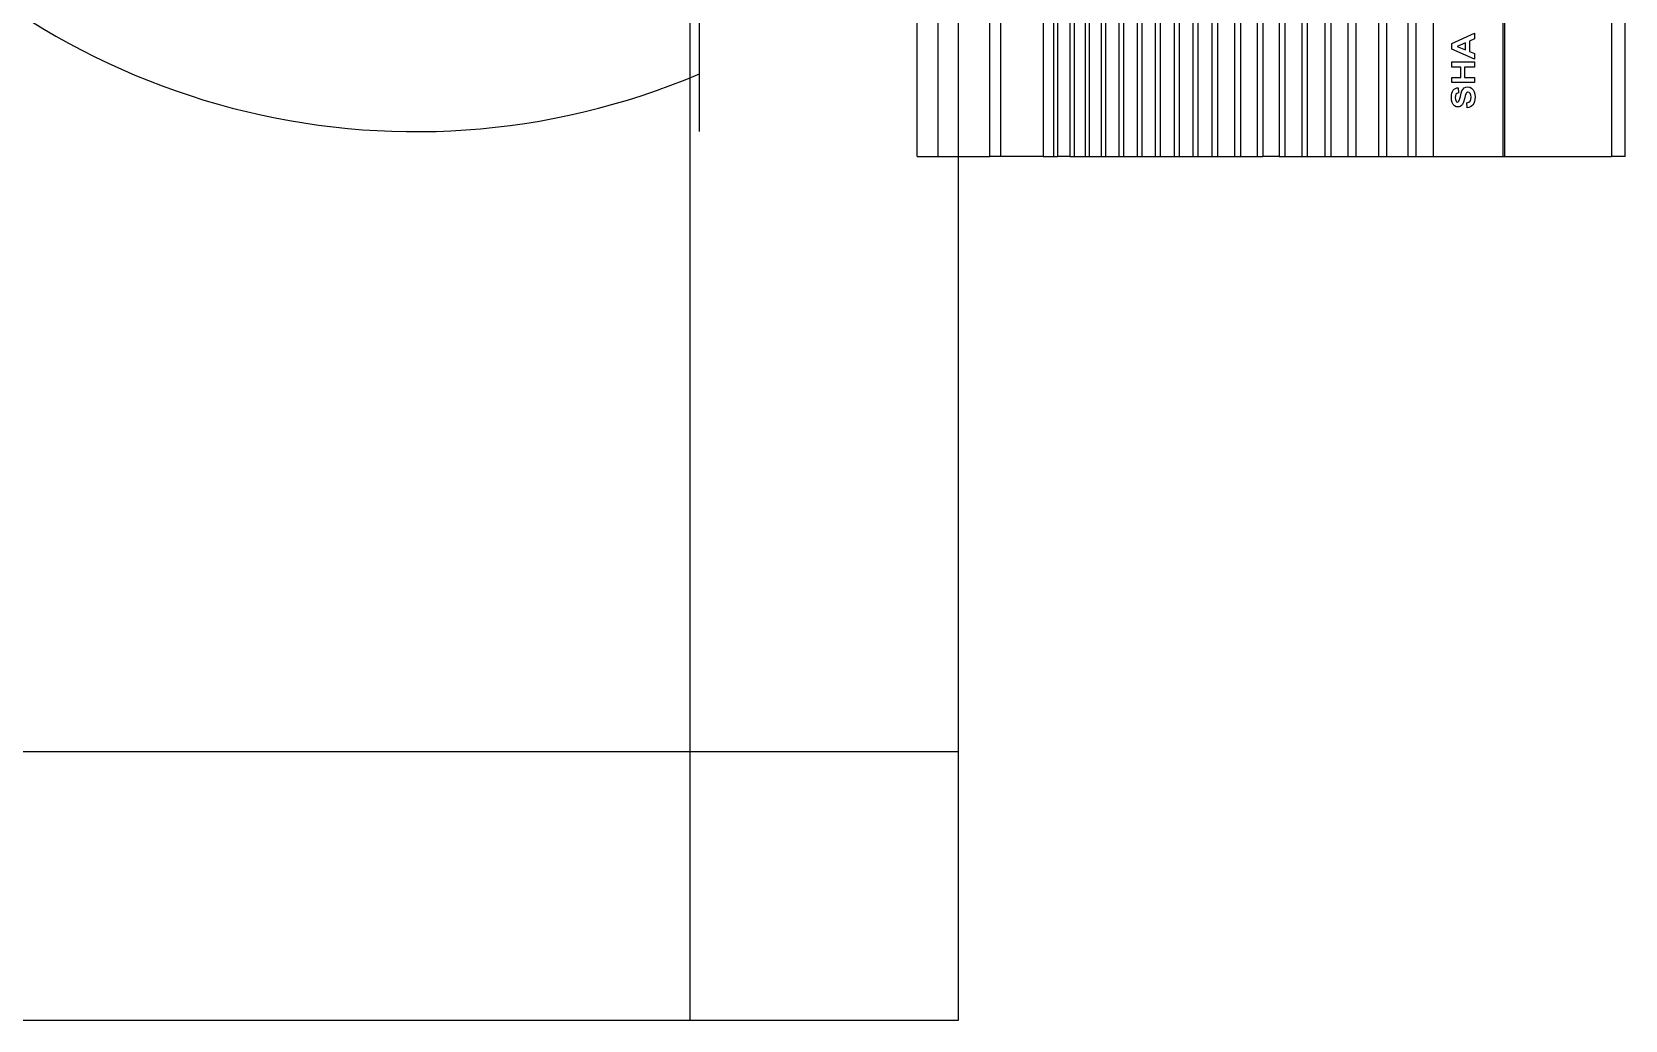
# Model space of a CAD drawing. Header units: inches. Extents: x 16928 to 514628, y -1471 to 241387.
# Drawn here: x 173150 to 173803, y 41405 to 41810 of the extents above; entities that cross this region are included whole.
import ezdxf

# ---------------------------------------------------------------- set-up
doc = ezdxf.new("R2010")
doc.units = ezdxf.units.IN
doc.header["$MEASUREMENT"] = 0
for name, color, linetype in [('Edges', 7, 'Continuous'), ('ELECT', 6, 'Continuous'), ('partition', 8, 'Continuous'), ('TB', 8, 'Continuous')]:
    doc.layers.add(name, color=color, linetype=linetype)

# ---------------------------------------------------------------- blocks, each defined once
blk = doc.blocks.new('13A SSO 300mm')
at = {"layer": 'ELECT', "color": 6}
blk.add_line((-297.44, 0), (297.44, 0), dxfattribs=at)
blk.add_arc((0, 116.33), 297.44, 336.97635, 203.02365, dxfattribs=at)
blk = doc.blocks.new('air con')
at = {"layer": 'Edges'}
for p, q in [((71.402, 41.898), (152.402, 41.898)), ((71.402, 41.898), (71.402, 41.095)), ((71.402, 41.095), (152.402, 41.095)), ((71.402, 41.095), (71.402, 39.122)), ((71.402, 39.122), (152.402, 39.122)), ((71.402, 38.724), (71.402, 39.122)), ((152.402, 38.724), (71.402, 38.724)), ((71.402, 37.092), (71.402, 38.724)), ((71.402, 37.092), (71.402, 36.701)), ((152.402, 37.092), (71.402, 37.092)), ((152.402, 36.701), (71.402, 36.701)), ((71.402, 36.701), (71.402, 36.542)), ((152.402, 36.542), (71.402, 36.542)), ((71.402, 36.078), (71.402, 36.542)), ((152.402, 36.078), (71.402, 36.078)), ((71.402, 36.078), (71.402, 35.914)), ((152.402, 35.914), (71.402, 35.914)), ((71.402, 35.914), (71.402, 35.493)), ((71.402, 35.493), (71.402, 35.34)), ((152.402, 35.493), (71.402, 35.493)), ((152.402, 35.34), (71.402, 35.34)), ((71.402, 35.34), (71.402, 34.877)), ((152.402, 34.877), (71.402, 34.877)), ((71.402, 34.877), (71.402, 34.709)), ((152.402, 34.709), (71.402, 34.709)), ((71.402, 34.709), (71.402, 34.207)), ((152.402, 34.207), (71.402, 34.207)), ((71.402, 34.207), (71.402, 34.022)), ((71.402, 34.022), (71.402, 33.51)), ((152.402, 34.022), (71.402, 34.022)), ((152.402, 33.51), (71.402, 33.51)), ((71.402, 33.51), (71.402, 33.335)), ((152.402, 33.335), (71.402, 33.335)), ((71.402, 33.335), (71.402, 32.826)), ((152.402, 32.826), (71.402, 32.826)), ((71.402, 32.826), (71.402, 32.625)), ((152.402, 32.625), (71.402, 32.625)), ((71.402, 32.625), (71.402, 32.098)), ((152.402, 32.098), (71.402, 32.098)), ((71.402, 32.098), (71.402, 31.911)), ((152.402, 31.911), (71.402, 31.911)), ((71.402, 31.911), (71.402, 31.378)), ((152.402, 31.378), (71.402, 31.378)), ((71.402, 31.378), (71.402, 31.189)), ((152.402, 31.189), (71.402, 31.189)), ((71.402, 31.189), (71.402, 30.654)), ((152.402, 30.654), (71.402, 30.654)), ((71.402, 30.654), (71.402, 30.439)), ((152.402, 30.439), (71.402, 30.439)), ((71.402, 30.439), (71.402, 29.791)), ((152.402, 29.791), (71.402, 29.791)), ((71.402, 29.791), (71.402, 29.562)), ((71.402, 29.562), (71.402, 28.935)), ((152.402, 29.562), (71.402, 29.562)), ((152.402, 28.935), (71.402, 28.935)), ((71.402, 28.935), (71.402, 28.714)), ((152.402, 28.714), (71.402, 28.714)), ((71.402, 28.092), (71.402, 28.714)), ((152.402, 28.092), (71.402, 28.092)), ((71.402, 28.092), (71.402, 27.871)), ((71.402, 27.871), (71.402, 27.226)), ((152.402, 27.871), (71.402, 27.871)), ((152.402, 27.226), (71.402, 27.226)), ((71.402, 27.226), (71.402, 27.024)), ((71.402, 27.024), (71.402, 26.349)), ((152.402, 27.024), (71.402, 27.024)), ((152.402, 26.349), (71.402, 26.349)), ((71.402, 26.349), (71.402, 26.117)), ((152.402, 26.117), (71.402, 26.117)), ((71.402, 26.117), (71.402, 25.469)), ((152.402, 25.469), (71.402, 25.469)), ((71.402, 25.469), (71.402, 25.162)), ((152.402, 25.162), (71.402, 25.162)), ((71.402, 25.162), (71.402, 24.304)), ((152.402, 24.304), (71.402, 24.304)), ((71.402, 24.304), (71.402, 24.002)), ((152.402, 24.002), (71.402, 24.002)), ((71.402, 24.002), (71.402, 23.184)), ((71.402, 23.184), (71.402, 22.883)), ((152.402, 23.184), (71.402, 23.184)), ((152.402, 22.883), (71.402, 22.883)), ((71.402, 22.883), (71.402, 22.213)), ((152.402, 22.213), (71.402, 22.213)), ((71.402, 22.213), (71.402, 19.568)), ((73.283, 21.282), (73.294, 21.346)), ((73.289, 21.232), (73.283, 21.282)), ((73.294, 21.346), (73.326, 21.406)), ((73.326, 21.406), (73.378, 21.457)), ((73.378, 21.457), (73.448, 21.494)), ((73.448, 21.494), (73.537, 21.517)), ((73.481, 21.324), (73.473, 21.293)), ((73.473, 21.293), (73.48, 21.265)), ((73.504, 21.347), (73.481, 21.324)), ((73.563, 21.371), (73.504, 21.347)), ((73.537, 21.517), (73.642, 21.525)), ((73.64, 21.379), (73.563, 21.371)), ((73.713, 21.372), (73.64, 21.379)), ((73.642, 21.525), (73.729, 21.52)), ((73.766, 21.35), (73.713, 21.372)), ((73.729, 21.52), (73.804, 21.507)), ((73.8, 21.311), (73.766, 21.35)), ((73.82, 21.253), (73.8, 21.311)), ((73.804, 21.507), (73.868, 21.484)), ((73.868, 21.484), (73.921, 21.453)), ((73.921, 21.453), (73.962, 21.414)), ((73.962, 21.414), (73.992, 21.369)), ((73.992, 21.369), (74.011, 21.318)), ((74.011, 21.318), (74.019, 21.261)), ((74.215, 20.639), (74.215, 21.51)), ((74.215, 21.51), (74.413, 21.51)), ((74.413, 21.51), (74.413, 21.167)), ((74.802, 21.167), (74.802, 21.51)), ((74.802, 21.51), (75.001, 21.51)), ((75.001, 21.51), (75.001, 20.639)), ((75.106, 20.639), (75.489, 21.51)), ((75.592, 21.306), (75.459, 20.983)), ((75.489, 21.51), (75.699, 21.51)), ((75.727, 20.983), (75.592, 21.306)), ((75.699, 21.51), (76.093, 20.639)), ((73.247, 20.922), (73.441, 20.939)), ((73.262, 20.853), (73.247, 20.922)), ((73.287, 20.793), (73.262, 20.853)), ((73.322, 20.742), (73.287, 20.793)), ((73.306, 21.186), (73.289, 21.232)), ((73.334, 21.144), (73.306, 21.186)), ((73.367, 20.7), (73.322, 20.742)), ((73.374, 21.106), (73.334, 21.144)), ((73.422, 20.666), (73.367, 20.7)), ((73.412, 21.082), (73.374, 21.106)), ((73.462, 21.059), (73.412, 21.082)), ((73.488, 20.642), (73.422, 20.666)), ((73.441, 20.939), (73.467, 20.864)), ((73.598, 21.02), (73.462, 21.059)), ((73.467, 20.864), (73.511, 20.812)), ((73.48, 21.265), (73.502, 21.241)), ((73.502, 21.241), (73.567, 21.212)), ((73.511, 20.812), (73.574, 20.782)), ((73.567, 21.212), (73.685, 21.182)), ((73.574, 20.782), (73.655, 20.772)), ((73.757, 20.982), (73.598, 21.02)), ((73.655, 20.772), (73.739, 20.781)), ((73.685, 21.182), (73.811, 21.152)), ((73.739, 20.781), (73.8, 20.808)), ((73.8, 20.965), (73.757, 20.982)), ((73.828, 20.944), (73.8, 20.965)), ((73.8, 20.808), (73.836, 20.847)), ((73.811, 21.152), (73.899, 21.12)), ((74.019, 21.261), (73.82, 21.253)), ((73.843, 20.92), (73.828, 20.944)), ((73.836, 20.847), (73.848, 20.892)), ((73.848, 20.892), (73.843, 20.92)), ((73.943, 20.695), (73.867, 20.655)), ((73.899, 21.12), (73.961, 21.081)), ((74, 20.752), (73.943, 20.695)), ((73.961, 21.081), (74.008, 21.031)), ((74.035, 20.82), (74, 20.752)), ((74.008, 21.031), (74.037, 20.968)), ((74.047, 20.892), (74.035, 20.82)), ((74.037, 20.968), (74.047, 20.892)), ((74.413, 21.167), (74.802, 21.167)), ((74.802, 21.02), (74.413, 21.02)), ((74.413, 21.02), (74.413, 20.639)), ((74.802, 20.639), (74.802, 21.02)), ((75.398, 20.837), (75.317, 20.639)), ((75.791, 20.837), (75.398, 20.837)), ((75.459, 20.983), (75.727, 20.983)), ((75.877, 20.639), (75.791, 20.837)), ((73.565, 20.628), (73.488, 20.642)), ((73.653, 20.623), (73.565, 20.628)), ((73.771, 20.631), (73.653, 20.623)), ((73.867, 20.655), (73.771, 20.631)), ((74.413, 20.639), (74.215, 20.639)), ((75.001, 20.639), (74.802, 20.639)), ((75.317, 20.639), (75.106, 20.639)), ((76.093, 20.639), (75.877, 20.639)), ((152.402, 19.568), (71.402, 19.568)), ((71.402, 19.568), (71.402, 19.493)), ((152.402, 19.493), (71.402, 19.493)), ((71.402, 19.493), (71.402, 15.42)), ((76.855, 15.42), (71.402, 15.42)), ((71.402, 14.898), (71.402, 15.42)), ((71.402, 14.898), (152.402, 14.898))]:
    blk.add_line(p, q, dxfattribs=at)

msp = doc.modelspace()

# ---------------------------------------------------------------- linework, layer by layer
at = {"layer": 'partition'}
for p, q in [((173419.96, 41405.43), (173419.96, 43515.43)), ((173529.96, 41405.43), (173529.96, 43515.43)), ((169529.96, 41515.43), (173529.96, 41515.43)), ((169529.96, 41405.43), (173529.96, 41405.43))]:
    msp.add_line(p, q, dxfattribs=at)

# ---------------------------------------------------------------- block references
at = {"xscale": 10.74849191040555, "yscale": 10.74849191040555, "zscale": 10.74849191040555, "rotation": 90.00000000000091}
msp.add_blockref('air con', (173963.35, 40991.84), dxfattribs=at)
at = {"layer": 'TB', "color": 6, "linetype": 'Continuous', "rotation": 90}
msp.add_blockref('13A SSO 300mm', (173423.83, 42066.87), dxfattribs=at)

doc.saveas('drawing.dxf')
